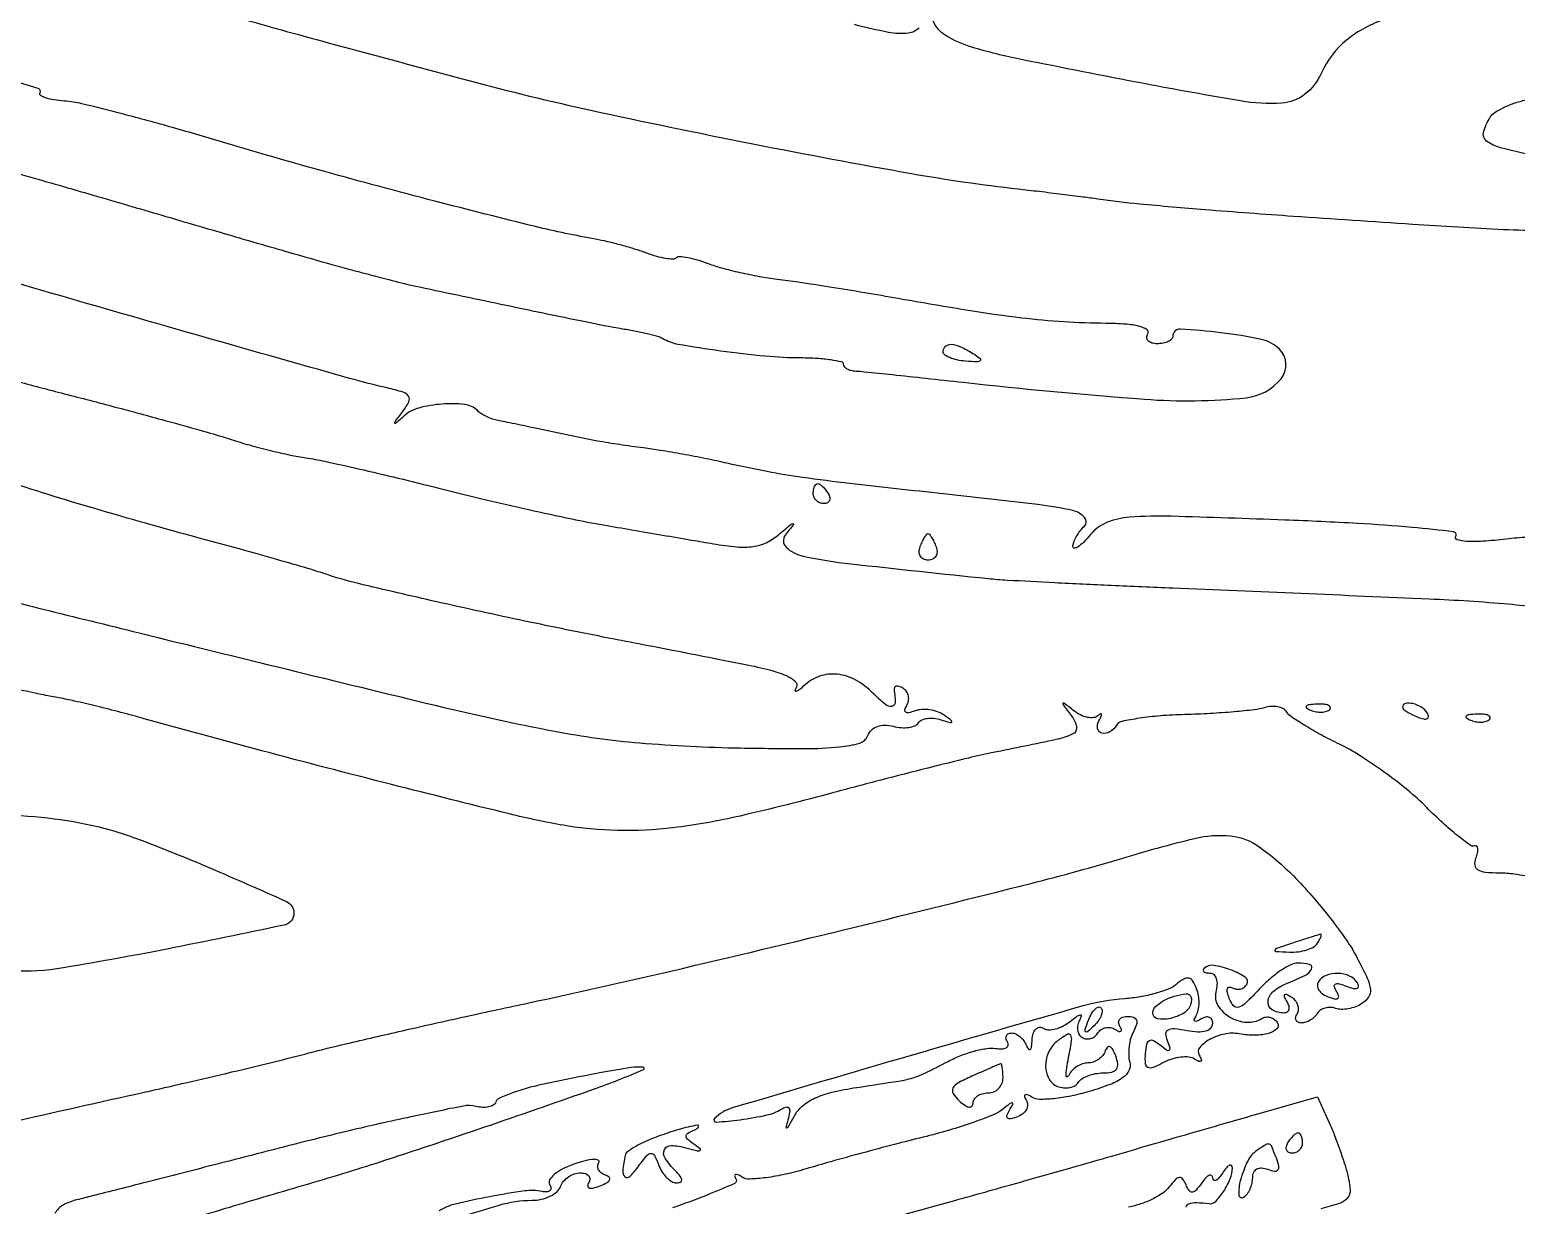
# Model space of a CAD drawing. Extents: x 123 to 893, y 112 to 937.
# Drawn here: x 354.5 to 503.4, y 260.8 to 378.4 of the extents above; entities that cross this region are included whole.
import ezdxf

# ---------------------------------------------------------------- set-up
doc = ezdxf.new("R2010")
doc.units = 0

msp = doc.modelspace()

# ---------------------------------------------------------------- linework, layer by layer
for points in [[(505, 723), (505.013655, 624.25, 0.000571), (505.06234, 586.230152, 0.000921), (505.200423, 553.846875, 0.000132), (505.38367, 525.076146, 0.063888), (505.630286, 523.25, 0.077982), (506.147819, 522.083228, 0.144438), (506.926697, 521.412716, 0.088454), (508.224277, 521.08494, 0.017747), (510.616631, 521, 0.016086), (512.298042, 521.054108, 0.026141), (513.716903, 521.220312, 0.024109), (514.785852, 521.456084, 0.332777), (515.015378, 521.75, 0.004505), (515.022414, 522.362296, 0.000001), (515.095159, 551.728108, 0.000021), (515.174312, 584.257832, 0.000013), (515.265378, 622.749944), (515.5, 722.999887)], [(376.10827, 379.438282, 0.003024), (384.423788, 377.136699, 0.000693), (398.5, 373.353114, 0.011497), (410.719036, 370.386134, 0.00512), (426.94173, 367.013553, 0.004952), (442.843422, 364.040507, 0.015925), (453.5, 362.505281, -0.001687), (455.634141, 362.259619, -0.001384), (457.9125, 361.983166, -0.001397), (460.005226, 361.717417, -0.0037), (461.5, 361.512095, 0.012493), (465.668176, 361.014061, 0.003463), (472.231366, 360.441539, 0.002761), (481.083803, 359.78023, 0.00116), (493, 358.983954, 0.00266), (502.117991, 358.444591, 0.02311), (506.179783, 358.413908, 0.056597)], [(352.878125, 364.181591, -0.001158), (359.58821, 362.256426, -0.001055), (366.5, 360.240236, 0.000522), (373.229819, 358.269329, 0.000682), (379.3875, 356.482059, 0.000501), (384.552793, 354.996068, 0.00638), (386.5, 354.464783, -0.000332), (387.721883, 354.147226, -0.000359), (388.9125, 353.836038, -0.000338), (389.933552, 353.567647, -0.00173), (390.5, 353.416246, 0.013817), (393.038591, 352.803063, 0.00064), (401.71623, 350.970785, 0.000898), (410.182563, 349.210309, 0.008028), (413.915844, 348.503295, -0.007054), (415.268191, 348.249913, -0.009012), (416.506085, 347.97654, -0.007277), (417.531104, 347.714888, -0.072399), (417.936971, 347.538954, 0.096416), (419.449867, 346.967185, 0.007579), (423.723679, 346.304016, 0.011294), (428.194272, 345.782189, 0.022545), (431.75, 345.609499, -0.013943), (433.379326, 345.558436, -0.022877), (434.751562, 345.413872, -0.019084), (435.801973, 345.213086, -0.349176), (436, 344.964095, 0.18422), (436.093843, 344.718036, 0.083466), (436.367188, 344.499002, 0.065879), (436.771667, 344.338656, 0.048157), (437.25, 344.266551, -0.012083), (438.106326, 344.200017, -0.000596), (440.923437, 343.909113, -0.000964), (444.269815, 343.553002, -0.000696), (448, 343.143521, 0.008876), (466.164627, 341.449721, 0.044876), (476.334739, 341.59683, 0.199144), (479.842347, 343.500762, 0.383771), (479.686995, 346.455863, 0.145303), (477.89521, 347.427315, 0.021767), (473.811326, 348.106076, 0.017423), (469.738433, 348.458565, 0.429376), (469, 347.757206, -0.195646), (468.882318, 347.467965, -0.086676), (468.542039, 347.222429, -0.066564), (468.037687, 347.055737, -0.046602), (467.440983, 347, -0.066118), (466.889346, 347.073267, -0.138808), (466.521475, 347.29375, -0.191142), (466.392057, 347.620352, -0.139169), (466.5, 348, 0.408039), (466.4074, 348.411662, 0.083183), (465.649978, 348.739709, 0.04265), (464.267143, 348.959309, 0.016098), (462.309017, 349.037768, -0.013863), (458.075277, 349.188457, -0.013884), (453.858596, 349.573527, -0.010443), (448.745779, 350.292574, -0.003756), (441.5, 351.522313, 0.002406), (438.135243, 352.102721, 0.002158), (434.64072, 352.67272, 0.002163), (431.49964, 353.157243, 0.00678), (429.383302, 353.445049, -0.014398), (427.604326, 353.714639, -0.010774), (425.661612, 354.109942, -0.010914), (423.846959, 354.561939, -0.02435), (422.494613, 355.002048, 0.01886), (421.398973, 355.37196, 0.026911), (420.400556, 355.610032, 0.025585), (419.592072, 355.714999, 0.219253), (419.258489, 355.591822, -0.209186), (418.935501, 355.465441, -0.029875), (418.211422, 355.537494, -0.029771), (417.317457, 355.735938, -0.021343), (416.34577, 356.058638, 0.015312), (415.213412, 356.449917, 0.008732), (413.823745, 356.85647, 0.008715), (412.409527, 357.217156, 0.014265), (411.198593, 357.46737, -0.01609), (405.187736, 358.732265, -0.003673), (395.107967, 361.273135, -0.003963), (384.092694, 364.229449, -0.005319), (374.161158, 367.093559, 0.004056), (368.847376, 368.640523, 0.005145), (363.914069, 369.978756, 0.004088), (359.762721, 371.022969, 0.041601), (358.008589, 371.297227, -0.020931), (356.955044, 371.417638, -0.040283), (356.129523, 371.616313, -0.060499), (355.620289, 371.854528, -0.412114), (355.56296, 372.098733, 0.491566), (355.388203, 372.559477, 0.000481), (343.137205, 376.262765, 0.003901)], [(443.602085, 378.638831, -0.17797), (442.522379, 378.093426, -0.076802), (440.531, 378.168737, -0.016065), (437.11602, 378.943984, 0.007706)], [(490.334634, 379.501544, 0.09574), (486.4024, 377.397758, 0.11853), (483.887413, 374.107777, -0.122367), (482.232109, 371.976008, -0.152893), (479.901872, 371.089323, -0.056645), (475.784101, 371.307812, -0.005771), (466.145129, 373.039124, -0.002185), (453.83035, 375.453927, -0.023167), (448.867466, 376.691228, -0.063518), (446.293795, 377.832919, -0.162071), (444.987534, 379.367937, 0.006815)], [(506.221135, 365.581138, -0.006594), (501.831701, 366.617588, -0.100095), (500.426994, 367.286789, -0.306423), (500.119127, 368.179767, -0.076115), (500.77533, 369.670716, -0.107902), (501.262585, 370.161765, -0.033197), (502.179584, 370.672213, -0.031489), (503.310845, 371.122228, -0.029841), (504.510017, 371.436084, -0.003223)], [(340.27785, 324.275186, -0.000015), (347.55, 322.483176, -0.000064), (355.844979, 320.437731, -0.000041), (365.5, 318.054777, 0.001107), (395.123593, 310.810357, 0.012135), (407.093097, 308.217073, 0.026358), (415.618547, 307.047047, 0.016391), (425.702884, 306.533266, 0.004405), (432.157019, 306.473131, 0.024273), (435.630435, 306.640082, 0.045578), (437.650899, 307.023752, 0.23563), (438.465035, 307.769479, -0.110823), (438.834282, 308.324369, -0.102853), (439.414545, 308.686478, -0.089494), (440.162376, 308.818248, -0.063003), (441.011156, 308.707334, 0.044262), (441.810761, 308.572288, 0.053571), (442.570945, 308.593728, 0.062598), (443.183711, 308.756914, 0.159308), (443.531029, 309.050206, -0.150171), (443.86166, 309.339671, -0.070959), (444.41213, 309.497553, -0.060664), (445.085342, 309.508632, -0.05141), (445.782025, 309.361994, 0.004829), (446.722223, 309.070617, 0.326306), (446.871412, 309.123383, 0.402537), (446.848291, 309.261917, 0.005518), (446.090684, 309.813148, 0.067908), (445.440202, 310.153752, 0.050577), (444.65334, 310.351061, 0.051236), (443.856339, 310.384744, 0.076715), (443.176639, 310.237541, -0.034558), (442.574686, 310.053103, -0.201133), (442.254572, 310.107637, -0.331734), (442.16636, 310.338858, -0.069466), (442.352267, 310.760963, 0.093481), (442.532718, 311.230164, 0.096465), (442.526949, 311.727439, 0.099139), (442.336697, 312.175468, 0.104888), (441.991535, 312.505231, 0.050857), (441.601704, 312.69448, 0.138153), (441.298331, 312.717506, 0.239748), (441.127178, 312.582069, 0.15184), (441.093644, 312.32433, -0.041564), (441.204842, 311.077042, -0.371542), (440.875092, 310.689996, -0.216974), (440.227886, 310.871652, -0.021113), (439, 312, 0.068888), (437.245595, 313.327734, 0.101025), (435.407642, 313.914282, 0.112519), (433.633202, 313.706535, 0.102237), (432.053296, 312.75, -0.01646), (431.561264, 312.322567, -0.126113), (431.28555, 312.195638, -0.549424), (431.19831, 312.289937, -0.062808), (431.330811, 312.618128, 0.359709), (431.229896, 313.168253, 0.071179), (430.313251, 313.738683, 0.040563), (428.661319, 314.310899, 0.014501), (426.227516, 314.863774, 0.000312), (423.469503, 315.404926, 0.000139), (419.832458, 316.115147, 0.000137), (415.981734, 316.864884, 0.000186), (412.5, 317.540443, -0.004227), (404.102706, 319.240304, -0.003624), (395.291883, 321.168362, -0.002838), (387.45092, 322.99068, -0.024438), (384, 323.993846, 0.012003), (382.484944, 324.475421, 0.001643), (379.296875, 325.393786, 0.001888), (375.511986, 326.455185, 0.001594), (371.5, 327.55019, -0.005588), (361.041511, 330.494602, -0.00781), (351.766135, 333.376271, -0.005993)], [(504.531264, 327.634827, 0.013168), (502.373961, 327.440264, -0.011634), (500.055057, 327.223955, -0.032079), (498.414606, 327.214753, -0.059514), (497.468822, 327.384332, -0.491739), (497.336485, 327.735427, 0.549282), (497.125555, 328.170963, 0.005341), (492.957456, 328.608215, 0.009882), (487.495489, 329.013566, 0.004277), (480.212524, 329.347073, 0.001959), (468.851056, 329.725416, 0.025999), (464.662625, 329.630673, 0.079091), (462.374702, 329.089039, 0.122865), (460.75, 327.892419, -0.019863), (460.076884, 327.142074, -0.04943), (459.514063, 326.666959, -0.131035), (459.16053, 326.541211, -0.438186), (459, 326.689216, -0.091678), (459.079434, 327.118798, -0.035621), (459.336239, 327.668697, -0.033775), (459.706616, 328.239423, -0.035573), (460.144645, 328.744645, 0.403144), (460.161259, 329.620342, 0.150883), (458.990671, 330.296549, 0.026921), (455.476568, 330.901571, 0.002095), (446, 331.972002, -0.001104), (436.659221, 333.008345, -0.007006), (431.920119, 333.6121, -0.012089), (428.380404, 334.201171, -0.008278), (424.39204, 335.033092, 0.005864), (422.263033, 335.487911, 0.004396), (419.908912, 335.940528, 0.004444), (417.685174, 336.327443, 0.010151), (416, 336.570215, -0.006343), (413.599439, 336.897412, -0.008038), (411.391059, 337.263385, -0.006181), (408.78686, 337.771423, -0.002079), (405, 338.575328, 0.000623), (403.953307, 338.800715, 0.000572), (402.87569, 339.030069, 0.000571), (401.913801, 339.232495, 0.001883), (401.278944, 339.362849, -0.037067), (400.760475, 339.50793, -0.027424), (400.212238, 339.740872, -0.027962), (399.716228, 340.019965, -0.054295), (399.362278, 340.304389, 0.170224), (398.084882, 340.91858, 0.046561), (395.816142, 340.959224, 0.04714), (393.502039, 340.563536, 0.116691), (391.998228, 339.75, -0.002286), (391.165521, 339.014258, -0.562962), (391.086927, 339.039122, -0.22348), (391.115934, 339.181618, -0.001524), (391.886479, 340.208799, 0.042503), (392.496531, 341.178195, 0.270601), (392.467597, 341.73621, 0.174964), (391.922202, 342.145703, 0.01791), (390.338251, 342.570099, -0.012272), (386.566306, 343.535294, -0.000554), (373.697632, 347.182352, -0.000996), (359.333809, 351.301294, -0.000998), (345, 355.473562, 0.003386)], [(353.094156, 343.287214, 0.002808), (358, 341.996598, -0.00191), (363.093546, 340.666378, -0.002046), (368.06159, 339.326858, -0.001938), (372.32151, 338.141785, -0.009632), (374.69903, 337.420713, 0.010544), (376.547858, 336.863667, 0.007576), (378.634255, 336.31666, 0.007655), (380.636653, 335.856369, 0.016339), (382.19903, 335.575356, -0.016686), (384.06943, 335.2376, -0.003128), (387.46784, 334.483787, -0.003344), (391.429425, 333.551099, -0.003054), (395.5, 332.537608, 0.004325), (399.804679, 331.477441, 0.003433), (404.471875, 330.404509, 0.00347), (408.813403, 329.469354, 0.008672), (412, 328.863536, 0.000071), (414.817855, 328.378709, 0.000053), (417.9125, 327.84705, 0.000054), (420.819534, 327.348266, 0.000125), (423, 326.974951, 0.019541), (425.346054, 326.667666, 0.0565), (426.981723, 326.703197, 0.076285), (428.273642, 327.084329, 0.0636), (429.482767, 327.852836, -0.001131), (430.794116, 328.937223, -0.176665), (430.971975, 328.999931, -0.615986), (431.011053, 328.920228, -0.002152), (430.189358, 327.845232, 0.386901), (430.288867, 326.625283, 0.13591), (431.988415, 325.738501, 0.025252), (436.756454, 324.96778, 0.001693), (450.5, 323.500235, 0.011861), (452.416494, 323.347992, 0.001095), (457.171875, 323.093994, 0.001411), (462.844915, 322.819485, 0.001106), (469, 322.552707, -0.000566), (494.66125, 321.468241, -0.010882), (502.632221, 320.948351, -0.023778), (508.711378, 320.126115, -0.006887)], [(505.373139, 293.526347, 0.011738), (503.200596, 293.892859, 0.035929), (501.71151, 294, -0.024667), (500.311756, 294.069097, -0.116766), (499.557605, 294.328363, -0.228534), (499.267034, 294.794066, -0.119285), (499.357023, 295.488004, 0.035014), (499.526575, 296.043174, 0.085286), (499.550551, 296.468993, 0.187576), (499.431723, 296.694614, 0.265205), (499.214012, 296.738004, -0.242634), (498.767276, 296.807495, -0.011287), (497.512096, 297.767559, -0.016556), (496.037039, 299.031925, -0.010913), (494.422911, 300.577089, 0.024026), (492.522493, 302.303149, 0.015563), (490.172428, 304.120242, 0.015652), (487.760229, 305.755563, 0.028413), (485.678454, 306.913612, -0.010703), (483.847979, 307.848608, -0.013758), (482.208901, 308.78962, -0.011586), (480.890774, 309.637943, -0.105944), (480.421386, 310.1272, 0.133737), (480.071838, 310.453704, 0.073432), (479.515569, 310.649745, 0.064582), (478.846765, 310.692098, 0.058611), (478.165843, 310.566199, -0.046207), (477.165321, 310.355486, -0.007118), (475.14338, 310.150603, -0.007894), (472.743961, 309.980054, -0.006784), (470.215875, 309.874815, 0.012376), (467.77011, 309.745591, 0.01799), (465.623525, 309.500873, 0.013716), (463.896533, 309.192109, 0.206063), (463.406858, 308.849293, -0.118883), (462.706269, 308.155441, -0.192917), (461.890625, 308.021502, -0.30596), (461.461227, 308.474579, -0.173441), (461.601308, 309.25, 0.01713), (461.840863, 309.701361, 0.16288), (461.868964, 309.915049, 0.524814), (461.768412, 309.958994, 0.045405), (461.502335, 309.758676, -0.160599), (461.071101, 309.567341, -0.076061), (460.456746, 309.599755, -0.063419), (459.761665, 309.838775, -0.051139), (459.092009, 310.258676, 0.002265), (458.105655, 311.020597, 0.46064), (457.99881, 310.997808, 0.296904), (458.010121, 310.856564, 0.001812), (458.838251, 309.791201, -0.117009), (459.361859, 308.653781, -0.344168), (459.000542, 307.932637, -0.059082), (457.333202, 307.370171, -0.002323), (451, 306.068671, 0.009693), (448.548224, 305.52704, 0.00227), (444.46341, 304.521589, 0.002338), (439.77412, 303.321408, 0.002295), (435.066928, 302.070054, -0.009645), (425.681546, 299.722198, -0.026356), (418.945496, 298.544116, -0.035467), (413.40746, 298.269551, -0.037695), (408, 298.794207, -0.017104), (402.577618, 299.928881, -0.002075), (390.764026, 302.877955, -0.002649), (377.789212, 306.247439, -0.003494), (366, 309.464151, 0.004495), (363.674296, 310.093724, 0.003945), (361.234375, 310.710207, 0.003967), (359.022946, 311.231874, 0.011863), (357.5, 311.540594, -0.006875), (355.948494, 311.839024, -0.00212), (353.61875, 312.330769, -0.00212)], [(349.393399, 299.880251, -0.022867), (355.045084, 299.659993, -0.029242), (360.200779, 298.916894, -0.039099), (365.225691, 297.473206, -0.011671), (372.634893, 294.502962, -0.004465), (380.257411, 291.157842, -0.295237), (381, 290.009847, -0.354357), (380.02336, 288.804844, -0.003454), (368.294307, 286.406696, -0.008549), (357.236423, 284.421032, -0.069674), (352.112632, 284.311079, 0.007788)], [(332.596557, 264.528918, -0.000369), (352.557332, 269.064729, -0.001154), (366, 272.076361, 0.002231), (370.148757, 273.015224, 0.001613), (374.765625, 274.097398, 0.001628), (379.146509, 275.15426, 0.003543), (382.5, 276.000069, -0.005788), (386.177878, 276.910151, -0.001695), (391.85, 278.22394, -0.001703), (398.243777, 279.659172, -0.001826), (404.5, 281.017226, 0.004938), (418.743833, 284.202123, 0.002296), (437.165443, 288.601925, 0.001961), (454.793743, 292.971219, 0.011466), (464, 295.517276, -0.012763), (471.161578, 297.477882, -0.086848), (474.8053, 297.727626, -0.129793), (477.641642, 296.650392, -0.042224), (481.082035, 293.720029, -0.016596), (482.9161, 291.742186, -0.01304), (484.773659, 289.48431, -0.013241), (486.391544, 287.292491, -0.031383), (487.445314, 285.560739, -0.012692), (488.470519, 283.483757, -0.081515), (488.782529, 282.358411, -0.171518), (488.601831, 281.593347, -0.108588), (487.945314, 280.940232, -0.053203), (487.302262, 280.621499, -0.044517), (486.566781, 280.421991, -0.04647), (485.853515, 280.362624, -0.085471), (485.282025, 280.466831, 0.080311), (484.772185, 280.565205, 0.076494), (484.248212, 280.500771, 0.080425), (483.790795, 280.287908, 0.105682), (483.473008, 279.956326, -0.066906), (483.172799, 279.590493, -0.052245), (482.761835, 279.280921, -0.053446), (482.308228, 279.070458, -0.08209), (481.881966, 279, -0.106881), (481.545928, 279.072662, -0.181168), (481.344719, 279.273452, -0.16288), (481.31289, 279.575274, -0.084127), (481.457295, 279.930902, 0.124968), (481.586571, 280.341636, 0.100781), (481.519692, 280.800911, 0.090333), (481.265683, 281.238779, 0.078004), (480.861803, 281.58541, 0.02762), (480.391571, 281.841292, 0.309012), (480.191836, 281.80982, 0.323892), (480.154868, 281.616187, 0.028948), (480.404508, 281.154508, -0.064296), (480.604695, 280.712375, -0.135818), (480.614686, 280.339137, -0.191478), (480.439274, 280.094259, -0.143682), (480.118034, 280, -0.137763), (478.938346, 280.331322, -0.290497), (478.534974, 281.150081, -0.193156), (479.082917, 282.179146, -0.084344), (480.439826, 282.977122, 0.022355), (482.220182, 283.74674, 0.156194), (482.896297, 284.392723, 0.483303), (482.704867, 284.842856, 0.067174), (481.540469, 285, 0.116259), (480.819598, 284.830088, 0.03195), (479.804758, 284.239779, 0.030469), (478.707141, 283.402528, 0.02765), (477.681221, 282.412013, -0.012336), (476.311205, 281.005742, -0.118158), (475.597875, 280.579545, -0.300312), (475.091848, 280.725139, -0.085394), (474.652207, 281.463951, -0.034917), (474.470398, 282.058843, -0.123421), (474.477853, 282.455224, -0.31184), (474.652553, 282.602919, -0.164159), (474.942356, 282.535626, 0.097167), (475.335827, 282.38759, 0.097485), (475.755584, 282.399445, 0.098373), (476.136518, 282.568967, 0.100942), (476.419654, 282.869998, 0.405032), (476.263903, 283.579487, 0.057619), (474.799032, 284.323431, 0.050836), (473.072175, 284.770291, 0.238639), (472.127004, 284.460337, 0.180766), (472.047902, 284.286822, 0.254414), (472.117098, 284.135224, 0.120204), (472.358597, 284.031671, 0.041479), (472.739714, 284, -0.198866), (473.107759, 283.847589, -0.123653), (473.351324, 283.440819, -0.085844), (473.426921, 282.825244, -0.051723), (473.314959, 282.096404, 0.20602), (473.520628, 280.740867, 0.123813), (474.710793, 279.59258, 0.112926), (476.399164, 279.077292, 0.157507), (477.921953, 279.451764, -0.10732), (478.328655, 279.595517, -0.099532), (478.770231, 279.563455, -0.095796), (479.178663, 279.36013, -0.091331), (479.489919, 279.016312, -0.35007), (479.419047, 278.428054, -0.125306), (478.637785, 277.972279, -0.069), (477.254, 277.775837, -0.045164), (475.646442, 277.916098, 0.095778), (474.200423, 277.896322, 0.071732), (472.699504, 277.352064, 0.093097), (471.70016, 276.549293, 0.326392), (471.639988, 275.773495, -0.036825), (471.850093, 275.369878, -0.334036), (471.806014, 275.188516, -0.286319), (471.604739, 275.162225, -0.031447), (471.175175, 275.391736, 0.115024), (470.599853, 275.58529, 0.051893), (469.799041, 275.57872, 0.047561), (468.915962, 275.393314, 0.047385), (468.082665, 275.044241, -0.023512), (467.0127, 274.534783, -0.218285), (466.51363, 274.550989, -0.26819), (466.263443, 274.929166, -0.033912), (466.270962, 275.947016, -0.031776), (466.400969, 276.878207, -0.212152), (466.666577, 277.249978, -0.265218), (467.075091, 277.255633, -0.047051), (467.731856, 276.807576, 0.014503), (468.398769, 276.285995, 0.29801), (468.641689, 276.27251, 0.349547), (468.723629, 276.481012, 0.01708), (468.46486, 277.230978, -0.081488), (468.317854, 277.942322, -0.291276), (468.540422, 278.325961, -0.146293), (469.161522, 278.443935, -0.021519), (470.441968, 278.255845, 0.035083), (471.502699, 278.129292, 0.077866), (472.310003, 278.215849, 0.126491), (472.810977, 278.498627, 0.204084), (473, 278.94244, 0.114969), (472.908867, 279.333536, 0.185129), (472.660863, 279.563105, 0.156443), (472.286856, 279.589454, 0.078546), (471.845492, 279.404508, -0.029887), (471.406162, 279.168017, -0.26839), (471.19662, 279.187003, -0.351455), (471.146412, 279.361562, -0.039447), (471.348736, 279.755249, 0.088847), (471.556066, 280.279894, 0.046293), (471.631141, 280.981519, 0.044069), (471.575027, 281.73837, 0.051125), (471.386461, 282.435281, 0.04773), (471.008143, 283.195434, 0.203961), (470.602175, 283.479905, 0.187706), (470.091902, 283.39636, 0.039857), (469.341638, 282.868571, -0.079132), (468.5436, 282.395839, -0.026003), (467.246027, 281.958827, -0.025161), (465.73267, 281.616352, -0.025968), (464.208421, 281.432068, 0.052249), (459.886111, 280.67767, 0.001668), (442.786255, 275.750671, 0.000789), (424.885292, 270.497463, 0.125242), (423.107758, 269.441091, 0.690768), (423.27024, 269.080747, 0.018978), (425.674031, 269.321368, 0.01801), (428.350347, 269.791071, 0.086168), (429.783773, 270.366364, -0.070346), (430.28187, 270.584699, -0.331133), (430.555895, 270.479395, -0.184402), (430.635408, 270.086464, -0.028916), (430.457615, 269.301938, 0.01312), (430.266733, 268.567987, 0.646756), (430.357314, 268.499011, 0.141792), (430.561609, 268.70074, 0.005581), (431.070396, 269.634611, -0.092401), (431.894633, 270.670776, -0.070299), (433.115172, 271.460319, -0.050653), (434.866895, 272.065407, -0.020496), (437.351326, 272.544209, 0.001904), (441.552203, 273.1929, 0.030379), (442.958127, 273.503978, 0.044945), (444.153898, 273.965469, 0.006402), (446.5, 275.160037, -0.027933), (447.777412, 275.742657, -0.026501), (449.134212, 276.190884, -0.027488), (450.375493, 276.456903, -0.078806), (451.254763, 276.455907, 0.044681), (451.889602, 276.411959, 0.117436), (452.328454, 276.525882, 0.229154), (452.505869, 276.76795, 0.185981), (452.445746, 277.087785, -0.083656), (452.303852, 277.436295, -0.162371), (452.334183, 277.732037, -0.181519), (452.530041, 277.928732, -0.107512), (452.85765, 278, -0.111184), (453.268252, 277.907552, -0.064692), (453.69489, 277.632812, -0.05974), (454.072143, 277.227966, -0.061896), (454.337719, 276.75, 0.062064), (454.543654, 276.379663, 0.453622), (454.721942, 276.364004, 0.170249), (454.862141, 276.640403, 0.022138), (454.921053, 277.309017, -0.059801), (455.027333, 277.954966, -0.121814), (455.283427, 278.397135, -0.180736), (455.641536, 278.568263, -0.161827), (456.043805, 278.472927, 0.13771), (456.56392, 278.323436, 0.064448), (457.265137, 278.409797, 0.056638), (458.027878, 278.700745, 0.050953), (458.735763, 279.16391, -0.014028), (459.393548, 279.667241, -0.11588), (459.7388, 279.810925, -0.550626), (459.839893, 279.697457, -0.065441), (459.675647, 279.319098, 0.079204), (459.476578, 278.823824, 0.08988), (459.453675, 278.313122, 0.099298), (459.607737, 277.866847, 0.122321), (459.91459, 277.552786, 0.108213), (460.32488, 277.40858, 0.099662), (460.77103, 277.442674, 0.095543), (461.184358, 277.650268, 0.090563), (461.5, 278, -0.10425), (461.826569, 278.342684, -0.099026), (462.269566, 278.532237, -0.096635), (462.760689, 278.539228, -0.09406), (463.223607, 278.361803, 0.035685), (463.608734, 278.160207, 0.255214), (463.810838, 278.178215, 0.347491), (463.863583, 278.341029, 0.049538), (463.698497, 278.678825, -0.123505), (463.579085, 279.054437, -0.188155), (463.682219, 279.376488, -0.14992), (464.005352, 279.593449, -0.073549), (464.500407, 279.666667, -0.080438), (465.07028, 279.574391, -0.221311), (465.359146, 279.301668, -0.174588), (465.374033, 278.848541, -0.049379), (465.087181, 278.1913, 0.057548), (464.80199, 277.507697, 0.0379), (464.628761, 276.672469, 0.037935), (464.583725, 275.822023, 0.058278), (464.686035, 275.092602, -0.175177), (464.609938, 274.259214, -0.12717), (464.011251, 273.535119, -0.066871), (462.754621, 272.859355, -0.018189), (460.611508, 272.140863, -0.020834), (458.800243, 271.68715, -0.025637), (457.078407, 271.422483, -0.025466), (455.642249, 271.350134, -0.139134), (454.901727, 271.560736, 0.026125), (454.428968, 271.819826, 0.239803), (454.201984, 271.814918, 0.38283), (454.142124, 271.649508, 0.042416), (454.339748, 271.259293, -0.140823), (454.465079, 270.812988, -0.124101), (454.343744, 270.343635, -0.103101), (453.98451, 269.921777, -0.073512), (453.442319, 269.616239, -0.030325), (452.770696, 269.404223, -0.234789), (452.458491, 269.472753, -0.322619), (452.386468, 269.733659, -0.046549), (452.640021, 270.261454, 0.013827), (452.986978, 270.877066, 0.528634), (452.924263, 270.995495, 0.193326), (452.698412, 270.932809, 0.006257), (451.941958, 270.339402, -0.074241), (451.01462, 269.796685, -0.01148), (449.0142, 269.047538, -0.012588), (446.594331, 268.271865, -0.010647), (444, 267.571346, 0.003262), (441.131159, 266.841984, 0.002223), (437.877914, 265.976792, 0.00224), (434.746858, 265.114105, 0.004508), (432.286517, 264.400358, -0.017795), (430.203017, 263.855506, -0.022931), (428.254632, 263.512343, -0.021636), (426.640769, 263.374476, -0.149992), (425.882009, 263.572922, 0.028982), (425.45257, 263.805093, 0.176316), (425.205048, 263.82709, 0.411151), (425.126998, 263.693947, 0.076048), (425.249966, 263.404508, -0.455284), (425.103385, 262.93221, -0.008214), (422.368122, 261.779122, -0.014238), (418.892278, 260.494347, -0.00828)], [(371.265616, 259.57039, -0.001209), (374.568512, 260.573248, -0.00132), (378.454539, 261.731723, -0.001175), (382.5, 262.915773, 0.008377), (390.204601, 265.291786, 0.003276), (400.761896, 268.818969, 0.002726), (410.986775, 272.372088, 0.018176), (416, 274.352625, 0.785044), (415.959607, 274.583908, 0.052379), (414.777333, 274.539106, 0.011977), (411.597722, 274.004781, 0.003096), (406.5, 272.989264, 0.014552), (404.562829, 272.531745, 0.02094), (402.881228, 272.006208, 0.017446), (401.563136, 271.480255, 0.209959), (401.202053, 271.086652, -0.175983), (400.960307, 270.785759, -0.083361), (400.491649, 270.598988, -0.066769), (399.875303, 270.549852, -0.050113), (399.202053, 270.654311, 0.113221), (397.970426, 270.689533, 0.003146), (392.712478, 269.606262, 0.006308), (386.520713, 268.208077, 0.004272), (379.5, 266.46581, -0.000215), (372.440729, 264.653058, -0.000301), (366.126563, 263.038591, -0.00018), (360.804243, 261.68318, -0.003971), (359.25, 261.30108, 0.068645), (357.870748, 260.765808, 0.142427), (357.065363, 259.952618, 0.351363)], [(441, 259.525211, 0.000731), (446.791242, 261.131525, 0.000584), (453.03125, 262.88, 0.00059), (458.805205, 264.51251, 0.001491), (463, 265.717406, -0.000277), (466.693205, 266.787943, -0.000207), (470.765625, 267.964135, -0.000209), (474.603295, 269.069071, -0.000477), (477.5, 269.898786), (483.5, 271.611202), (484.695919, 268.945166, -0.012671), (485.200398, 267.739644, -0.008103), (485.727928, 266.315656, -0.008141), (486.199809, 264.902588, -0.015029), (486.529763, 263.737436, -0.044408), (486.757232, 262.301886, -0.189249), (486.500781, 261.489239, -0.14312), (485.703119, 260.935612, -0.022173), (483.833844, 260.401977, -0.010334)], [(394.47274, 258.529026, -0.008412), (401.549236, 260.772635, -0.072678), (404.816005, 261.25, 0.054493), (405.751187, 261.352225, 0.057308), (406.625529, 261.653906, 0.063953), (407.312508, 262.098582, 0.126211), (407.686341, 262.625, -0.083599), (407.996595, 263.150634, -0.066021), (408.485518, 263.596094, -0.066274), (409.071481, 263.897225, -0.085799), (409.666006, 264, -0.071126), (410.176516, 263.92701, -0.146485), (410.512033, 263.709615, -0.189369), (410.622723, 263.387153, -0.128179), (410.507079, 263.011454, 0.132381), (410.405852, 262.672662, 0.34454), (410.547606, 262.480871, 0.131106), (410.962836, 262.47673, 0.028922), (411.647501, 262.694975, 0.03077), (412.321139, 263.002231, 0.154006), (412.6081, 263.29479, 0.338357), (412.560198, 263.554492, 0.1039), (412.193208, 263.768931, -0.08027), (411.773489, 263.98848, -0.112529), (411.500469, 264.309652, -0.130291), (411.416967, 264.680794, -0.129658), (411.528015, 265.045329, 0.456474), (411.455368, 265.277805, 0.121768), (411.018765, 265.352359, 0.046666), (410.164709, 265.208849, 0.018924), (409.035432, 264.862507, 0.033108), (407.916234, 264.387178, 0.056704), (407.069339, 263.830986, 0.082988), (406.599659, 263.285445, 0.281822), (406.601539, 262.835707, -0.109609), (406.722689, 262.487952, -0.238352), (406.628033, 262.229516, -0.17575), (406.325515, 262.10026, -0.062886), (405.850352, 262.133464, 0.083259), (404.104985, 262.184505, 0.012273), (400.606912, 261.614805, 0.01239), (397.141401, 260.873374, 0.081179), (395.507616, 260.187336, -0.024922)], [(470.349564, 260.577067, -0.265368), (470.621751, 260.903921, -0.099535), (471.37007, 261.024076, -0.023462), (472.638197, 260.91459, 0.239905), (473.296382, 261.145838, 0.046411), (474.103486, 262.16613, 0.047483), (474.757353, 263.417171, 0.096981), (474.969374, 264.5, 0.190341), (474.877628, 264.732273, 0.335455), (474.684621, 264.765625, 0.102785), (474.374359, 264.514186, 0.027796), (474, 264, -0.029362), (473.623858, 263.486748, -0.104377), (473.306383, 263.234375, -0.319847), (473.102506, 263.266332, -0.193765), (473, 263.5, 0.209414), (472.888956, 263.733759, 0.294071), (472.666755, 263.765625, 0.101208), (472.319642, 263.511845, 0.030563), (471.908556, 263, -0.025632), (471.341511, 262.279543, -0.184331), (470.957833, 262.075795, -0.279815), (470.635878, 262.220372, -0.055085), (470.322868, 262.803003, 0.059639), (470.005511, 263.381076, 0.274797), (469.669821, 263.52827, 0.175552), (469.260958, 263.32023, 0.025539), (468.648999, 262.595866, -0.079995), (468.002188, 261.980201, -0.035189), (466.980063, 261.380315, -0.033678), (465.782803, 260.883897, -0.038432), (464.581004, 260.57844, 0.06101)]]:
    msp.add_lwpolyline(points, format="xyb")
for points in [[(448.987392, 346.028954, -0.020914), (449.693048, 345.540339, -0.450889), (449.710154, 345.316182, -0.212144), (449.400965, 345.192083, -0.009696), (448.237392, 345.257071, -0.033139), (447.380495, 345.379085, -0.049041), (446.657234, 345.607339, -0.061397), (446.156063, 345.898527, -0.234621), (446, 346.212804, -0.213521), (446.239701, 346.748517, -0.200319), (446.808051, 346.945697, -0.094015), (447.746187, 346.707208, -0.031857)], [(434.5, 332, -0.082592), (434.656512, 331.6179, -0.161196), (434.6254, 331.29375, -0.182303), (434.413961, 331.078288, -0.108972), (434.059017, 331, -0.093332), (433.654762, 331.076123, -0.09642), (433.311086, 331.29375, -0.099167), (433.081062, 331.618444, -0.105053), (433, 332, -0.042167), (433.032345, 332.382849, -0.061769), (433.129539, 332.70625, -0.081139), (433.272352, 332.92554, -0.210953), (433.440983, 333, -0.151918), (433.65171, 332.934461, -0.038439), (433.933975, 332.70625, -0.035638), (434.231006, 332.382774, -0.029505)], [(445.29767, 326.666667, -0.090826), (445.393034, 326.157796, -0.136649), (445.27441, 325.725, -0.147408), (444.958817, 325.43744, -0.112027), (444.5, 325.333333, -0.112027), (444.041183, 325.43744, -0.147408), (443.72559, 325.725, -0.136649), (443.606966, 326.157796, -0.090826), (443.70233, 326.666667, -0.017491), (443.919139, 327.177494, -0.025698), (444.1477, 327.608333, -0.023571), (444.361132, 327.929687, -0.238735), (444.5, 328, -0.238735), (444.638868, 327.929687, -0.023571), (444.8523, 327.608333, -0.025698), (445.080861, 327.177494, -0.017491)], [(482.8125, 310.316886, 0.051402), (483.359369, 310.160852, 0.05415), (483.916927, 310.123424, 0.060344), (484.402231, 310.202593, 0.126455), (484.729167, 310.395833, 0.296942), (484.77538, 310.614691, 0.208169), (484.592839, 310.799335, 0.077125), (484.112848, 310.910055, 0.028489), (483.416667, 310.921053, 0.018894), (482.670344, 310.862007, 0.168741), (482.37858, 310.720685, 0.470617), (482.395823, 310.538436, 0.054073)], [(492, 310.606989, 0.2252), (492.088769, 310.419896, 0.029412), (492.455882, 310.154486, 0.029555), (492.957462, 309.875192, 0.020646), (493.551938, 309.618443, 0.036408), (494.131719, 309.443138, 0.155351), (494.487528, 309.474315, 0.32948), (494.606889, 309.674071, 0.1144), (494.492921, 310.011454, 0.115814), (493.901891, 310.603931, 0.080554), (493.026239, 310.969265, 0.115534), (492.291154, 310.972535, 0.349578)], [(498.8125, 309.316886, 0.051402), (499.359369, 309.160852, 0.05415), (499.916927, 309.123424, 0.060344), (500.402231, 309.202593, 0.126455), (500.729167, 309.395833, 0.296942), (500.77538, 309.614691, 0.208169), (500.592839, 309.799335, 0.077125), (500.112848, 309.910055, 0.028489), (499.416667, 309.921053, 0.018894), (498.670344, 309.862007, 0.168741), (498.37858, 309.720685, 0.470617), (498.395823, 309.538436, 0.054073)], [(481, 287, 0.002407), (479.37585, 286.471222, 0.234302), (479.207923, 286.305143, 0.495213), (479.294942, 286.174894, 0.00418), (480.690983, 286.09968, 0.04303), (481.574956, 286.135539, 0.045936), (482.419912, 286.323031, 0.050744), (483.107574, 286.623193, 0.126735), (483.5, 287, 0.016824), (483.716089, 287.377468, 0.038933), (483.845713, 287.676969, 0.086507), (483.873895, 287.853796, 0.504289), (483.809017, 287.90032, -0.000447), (483.594874, 287.831455, -0.00002), (482.856399, 287.594733, -0.000034), (481.980204, 287.313968, -0.000024)], [(483.564761, 283.104785, 0.166459), (483.476589, 282.717194, 0.121099), (483.628206, 282.298248, 0.092628), (484.007311, 281.909617, 0.061745), (484.557681, 281.616239, 0.030971), (485.205693, 281.412596, 0.213206), (485.526354, 281.470137, 0.336078), (485.607908, 281.712429, 0.057518), (485.387893, 282.181393, -0.063935), (485.17274, 282.655674, -0.366539), (485.273296, 282.89057, -0.184726), (485.63947, 282.926687, -0.024852), (486.387893, 282.681393, 0.030019), (487.054003, 282.470671, 0.134966), (487.458724, 282.479553, 0.342795), (487.596607, 282.672668, 0.128996), (487.492921, 283.011454, 0.150265), (486.703706, 283.702148, 0.099544), (485.52057, 283.969441, 0.101167), (484.342373, 283.757609, 0.160785)], [(470.779124, 280.837373, -0.181512), (470.092946, 279.990335, -0.078677), (468.721967, 279.4526, -0.101215), (467.473468, 279.433854, -0.360521), (467, 280.005151, -0.200273), (467.251482, 280.607817, -0.064716), (468.036656, 281.205843, -0.055762), (469.12976, 281.68127, -0.051142), (470.333333, 281.921053, -0.160308), (470.61809, 281.856341, -0.161165), (470.808034, 281.635288, -0.115401), (470.866106, 281.276545, -0.063196)], [(461.124088, 278.733333, -0.011214), (460.463552, 278.106486, -0.400052), (460.270328, 278.111181, -0.286372), (460.21821, 278.336218, -0.008399), (460.564293, 279.293128, -0.036269), (460.866277, 279.940734, -0.070189), (461.210949, 280.395085, -0.120343), (461.538684, 280.59249, -0.278911), (461.806872, 280.526461, -0.20742), (461.927901, 280.220211, -0.082976), (461.837219, 279.768815, -0.063152), (461.558688, 279.246577, -0.043285)], [(457.5, 277.234687, 0.122218), (456.598539, 276.151173, 0.110407), (456.264486, 274.729512, 0.124728), (456.578522, 273.431123, 0.181687), (457.450268, 272.657458, 0.065922), (458.062397, 272.511059, 0.071867), (458.673149, 272.535738, 0.080873), (459.189167, 272.721337, 0.128338), (459.526992, 273.043674, -0.113744), (459.890013, 273.410571, -0.049772), (460.50536, 273.719079, -0.045746), (461.253321, 273.929181, -0.045635), (462.027632, 274, 0.052103), (462.891614, 274.090277, 0.183403), (463.3537, 274.38711, 0.194211), (463.487167, 274.902539, 0.059103), (463.285095, 275.699438, 0.0309), (462.984762, 276.357444, 0.160643), (462.699937, 276.629388, 0.339111), (462.44536, 276.575078, 0.096544), (462.233146, 276.199438, -0.091293), (461.980417, 275.741006, -0.06999), (461.559112, 275.352335, -0.068916), (461.039569, 275.089886, -0.082725), (460.5, 275, 0.083375), (459.946258, 274.907017, 0.061012), (459.385222, 274.632812, 0.060493), (458.901984, 274.227999, 0.078181), (458.577351, 273.75, -0.193859), (458.421243, 273.605362, -0.511833), (458.315376, 273.675, -0.047355), (458.345753, 274.260761, -0.01055), (458.51307, 275.25, 0.006067), (458.868719, 277.243848, 0.160443), (458.786772, 277.772487, 0.431876), (458.46025, 277.867607, 0.02544)], [(448.870525, 273.667977, 0.019226), (447.479051, 272.983823, 0.152404), (446.984082, 272.476329, 0.267256), (447.012098, 271.936812, 0.061389), (447.620525, 271.209769, 0.035217), (448.169476, 270.764986, 0.10838), (448.608277, 270.582233, 0.248623), (448.881128, 270.669228, 0.196155), (449, 270.960573, -0.142866), (449.115617, 271.356949, -0.099626), (449.440625, 271.694668, -0.084261), (449.926637, 271.922201, -0.067535), (450.5, 272, 0.099038), (451.072457, 272.114514, 0.097945), (451.559375, 272.440625, 0.097945), (451.885486, 272.927543, 0.099038), (452, 273.5, 0.015709), (451.982102, 274.069523, 0.027903), (451.926562, 274.535517, 0.029545), (451.847551, 274.86774, 0.420542), (451.75, 274.918781, 0.023304), (451.572278, 274.85174, 0.000619), (450.801029, 274.517855, 0.001295), (449.896192, 274.122016, 0.000886)], [(417.406405, 267.63069, 0.018386), (416.210148, 267.142905, 0.025167), (415.175609, 266.611828, 0.023661), (414.388331, 266.105089, 0.188689), (414.156405, 265.75, 0.024445), (413.914502, 264.219043, 0.235757), (414.136917, 263.619484, 0.400759), (414.614459, 263.624169, 0.041077), (415.42858, 264.55887, -0.01179), (416.327983, 265.722466, -0.202378), (416.744242, 265.944401, -0.307548), (417.088975, 265.753256, -0.024497), (417.535569, 264.75, 0.050479), (417.876176, 264.080627, 0.055033), (418.335767, 263.514063, 0.062089), (418.838907, 263.127351, 0.133606), (419.306989, 263, 0.102436), (419.699203, 263.081206, 0.323472), (419.828768, 263.298942, 0.147758), (419.683419, 263.660418, 0.027429), (419.2, 264.2, -0.048974), (418.162949, 265.462864, -0.260038), (418.093345, 266.321871, -0.304299), (418.765769, 266.736035, -0.058933), (420.25, 266.501881, 0.008332), (421.295424, 266.226529, 0.145698), (421.642428, 266.243367, 0.577024), (421.671903, 266.399793, 0.026111), (421.136847, 266.813442, -0.022565), (420.428424, 267.353143, -0.222213), (420.273695, 267.684108, -0.272335), (420.442197, 267.970528, -0.032196), (421.136847, 268.300002, 0.156321), (421.513862, 268.610305, 0.655294), (421.403331, 268.776049, 0.027236), (419.559584, 268.340478, 0.015992)], [(480.5, 267, 0.082592), (480.343488, 266.6179, 0.161196), (480.3746, 266.29375, 0.182303), (480.586039, 266.078288, 0.108972), (480.940983, 266, 0.093332), (481.345238, 266.076123, 0.09642), (481.688914, 266.29375, 0.099167), (481.918938, 266.618444, 0.105053), (482, 267, 0.042167), (481.967655, 267.382849, 0.061769), (481.870461, 267.70625, 0.081139), (481.727648, 267.92554, 0.210953), (481.559017, 268, 0.151918), (481.34829, 267.934461, 0.038439), (481.066025, 267.70625, 0.035638), (480.768994, 267.382774, 0.029505)], [(477.412284, 266.234687, 0.132475), (476.504492, 265.18562, 0.043786), (475.775985, 263.264161, 0.078512), (475.604284, 261.818042, 0.574505), (476.093259, 261.557637, 0.093882), (476.440515, 261.875216, 0.052905), (476.733645, 262.367487, 0.050232), (476.932738, 262.946873, 0.057716), (477, 263.527632, -0.102704), (477.109546, 264.055316, -0.166355), (477.415186, 264.390672, -0.145368), (477.89744, 264.495136, -0.072882), (478.511341, 264.357275, 0.046062), (479.190553, 264.166114, 0.265879), (479.529306, 264.28497, 0.236196), (479.623605, 264.654693, 0.03808), (479.404352, 265.388659, 0.007065), (478.910707, 266.62266, 0.196085), (478.670564, 266.864478, 0.242463), (478.354102, 266.840975, 0.011045)]]:
    msp.add_lwpolyline(points, format="xyb", close=True)

doc.saveas('drawing.dxf')
